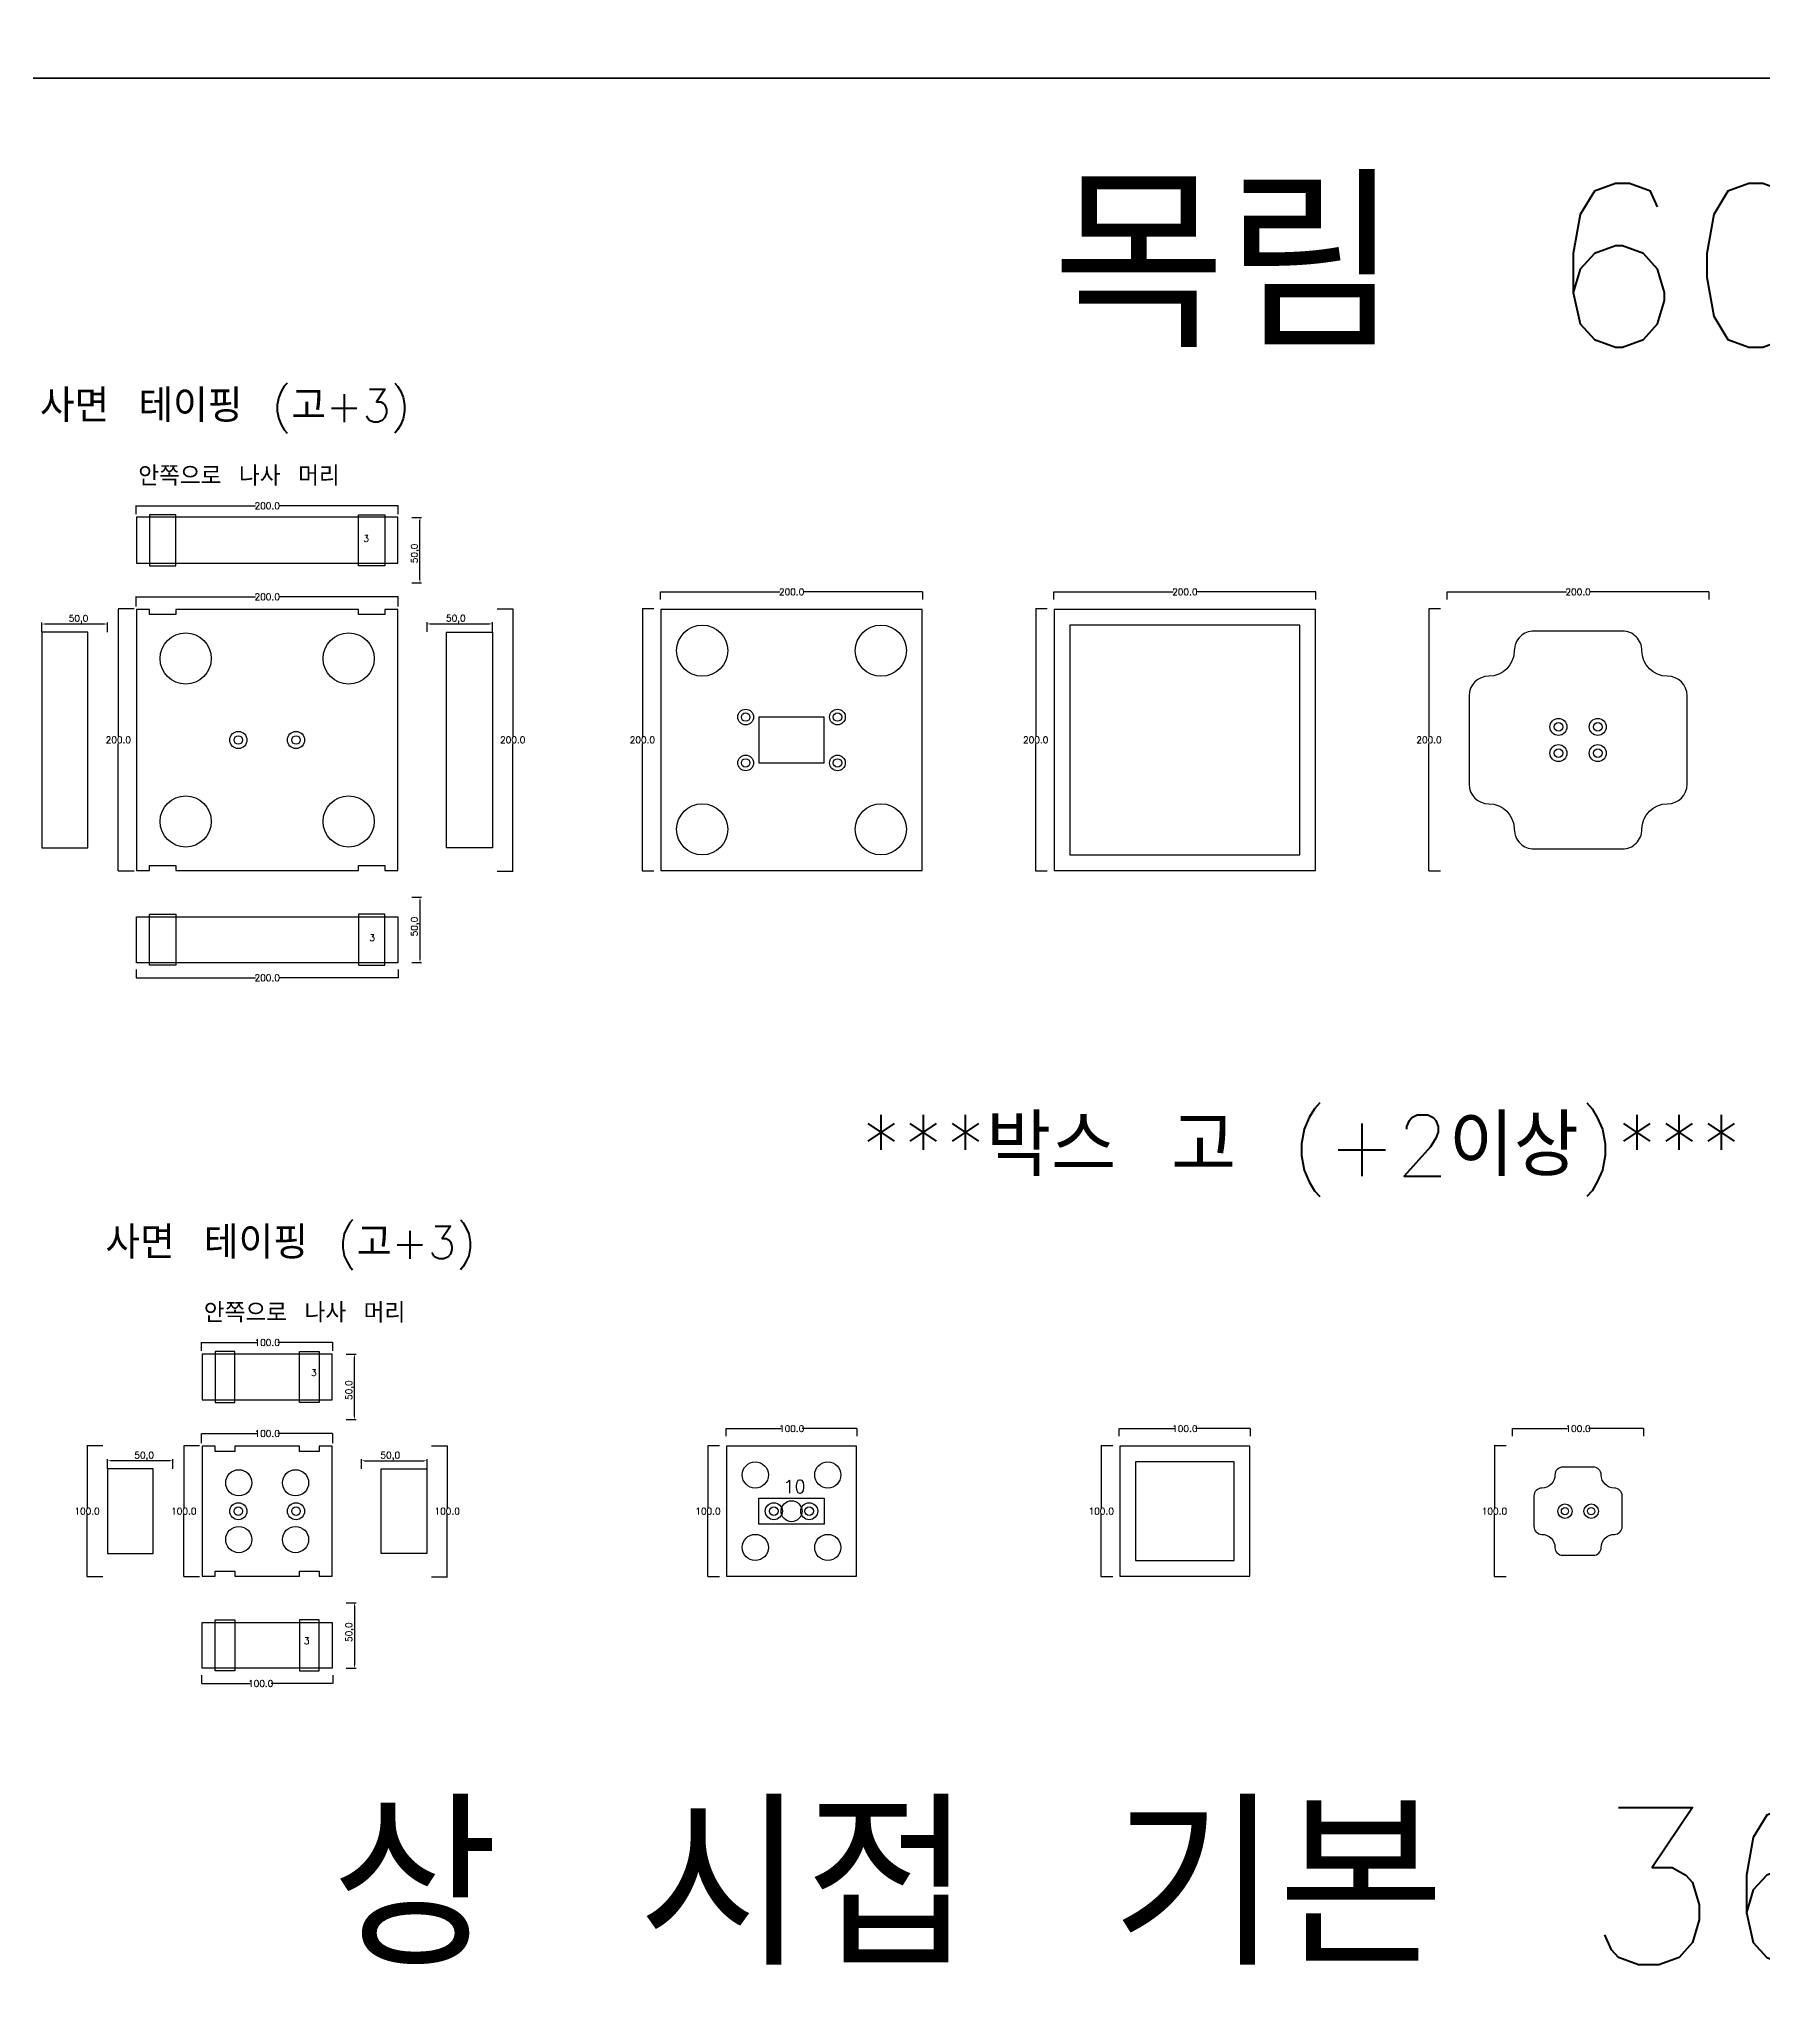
# Model space of a CAD drawing. Header units: millimetres. Extents: x 13291 to 28291, y 200 to 6643.
# Drawn here: x 16435 to 17750, y 3230 to 4729 of the extents above; entities that cross this region are included whole.
import ezdxf

# ---------------------------------------------------------------- set-up
doc = ezdxf.new("R2010")
doc.units = ezdxf.units.MM
for name, color, linetype in [('TEXT', 3, 'Continuous'), ('볼트 구멍', 7, 'Continuous'), ('치구', 7, 'Continuous'), ('치수', 7, 'Continuous')]:
    doc.layers.add(name, color=color, linetype=linetype)
doc.styles.get("Standard").update_dxf_attribs({"font": 'txt.shx', "bigfont": 'whgtxt.shx'})
doc.dimstyles.new('ISO-25', dxfattribs={"dimtxt": 2.5, "dimasz": 2.5, "dimexe": 1.25, "dimexo": 0.625, "dimtad": 1, "dimtxsty": 'Standard', "dimcen": 2.5, "dimadec": 0, "dimazin": 0, "dimtfac": 1, "dimtmove": 0, "dimatfit": 3, "dimfxl": 0, "dimarcsym": 0})
doc.dimstyles.get("Standard").update_dxf_attribs({"dimtxt": 7, "dimasz": 0.18, "dimexe": 0.18, "dimexo": 0.0625, "dimgap": 0.09, "dimtad": 0, "dimtih": 1, "dimtoh": 1, "dimdec": 1, "dimzin": 0, "dimdsep": 46, "dimtxsty": 'Standard', "dimcen": 0.09, "dimadec": 0, "dimazin": 0, "dimtfac": 1, "dimtdec": 1, "dimtofl": 0, "dimtmove": 0, "dimatfit": 3, "dimfxl": 0, "dimtolj": 1, "dimtzin": 0, "dimarcsym": 0})

# ---------------------------------------------------------------- blocks, each defined once
blk = doc.blocks.new('*D5')
at = {"layer": 'Defpoints', "color": 0, "linetype": 'Continuous'}
for p in [(17108.7, 4307.8), (16908.7, 4302), (17108.7, 4302)]:
    blk.add_point(p, dxfattribs=at)
at = {"layer": '치수', "color": 0, "linetype": 'Continuous', "lineweight": -2}
for p, q in [((16908.7, 4302), (16908.7, 4308)), ((16908.8, 4307.8), (16999.8, 4307.8)), ((17108.5, 4307.8), (17017.5, 4307.8)), ((17108.7, 4302), (17108.7, 4308))]:
    blk.add_line(p, q, dxfattribs=at)
at = {"layer": '치수', "color": 0, "linetype": 'Continuous'}
for points in [[(16908.8, 4307.9), (16908.8, 4307.8), (16908.7, 4307.8)], [(17108.5, 4307.9), (17108.5, 4307.8), (17108.7, 4307.8)]]:
    blk.add_solid(points, dxfattribs=at)
at = {"layer": '치수', "color": 0, "linetype": 'Continuous', "insert": (17008.7, 4307.8), "char_height": 5, "attachment_point": 5}
blk.add_mtext('\\A1;200.0', dxfattribs=at)
blk = doc.blocks.new('*D128')
at = {"layer": 'Defpoints', "color": 0, "linetype": 'Continuous'}
for p in [(16784, 4294.9), (16784, 4094.9), (16796, 4094.9)]:
    blk.add_point(p, dxfattribs=at)
at = {"layer": '치수', "color": 0, "linetype": 'Continuous', "lineweight": -2}
for p, q in [((16784, 4294.9), (16796.2, 4294.9)), ((16796, 4294.7), (16796, 4197.4)), ((16796, 4095), (16796, 4192.3)), ((16784, 4094.9), (16796.2, 4094.9))]:
    blk.add_line(p, q, dxfattribs=at)
at = {"layer": '치수', "color": 0, "linetype": 'Continuous'}
for points in [[(16796, 4294.7), (16796.1, 4294.7), (16796, 4294.9)], [(16796, 4095), (16796.1, 4095), (16796, 4094.9)]]:
    blk.add_solid(points, dxfattribs=at)
at = {"layer": '치수', "color": 0, "linetype": 'Continuous', "insert": (16796, 4194.9), "char_height": 5, "attachment_point": 5}
blk.add_mtext('\\A1;200.0', dxfattribs=at)
blk = doc.blocks.new('*D129')
at = {"layer": 'Defpoints', "color": 0, "linetype": 'Continuous'}
for p in [(16903.8, 4294.9), (16894.9, 4094.9), (16903.8, 4094.9)]:
    blk.add_point(p, dxfattribs=at)
at = {"layer": '치수', "color": 0, "linetype": 'Continuous', "lineweight": -2}
for p, q in [((16903.7, 4294.9), (16894.7, 4294.9)), ((16894.9, 4294.7), (16894.9, 4197.4)), ((16894.9, 4095), (16894.9, 4192.3)), ((16903.7, 4094.9), (16894.7, 4094.9))]:
    blk.add_line(p, q, dxfattribs=at)
at = {"layer": '치수', "color": 0, "linetype": 'Continuous'}
for points in [[(16894.8, 4294.7), (16894.9, 4294.7), (16894.9, 4294.9)], [(16894.8, 4095), (16894.9, 4095), (16894.9, 4094.9)]]:
    blk.add_solid(points, dxfattribs=at)
at = {"layer": '치수', "color": 0, "linetype": 'Continuous', "insert": (16894.9, 4194.9), "char_height": 5, "attachment_point": 5}
blk.add_mtext('\\A1;200.0', dxfattribs=at)
blk = doc.blocks.new('*D130')
at = {"layer": 'Defpoints', "color": 0}
for p in [(16718.3, 4075), (16718.3, 4025), (16725.2, 4025)]:
    blk.add_point(p, dxfattribs=at)
at = {"layer": '치수', "color": 0, "lineweight": -2}
for p, q in [((16719, 4075), (16726.5, 4075)), ((16725.2, 4072.5), (16725.2, 4027.5)), ((16719, 4025), (16726.5, 4025))]:
    blk.add_line(p, q, dxfattribs=at)
at = {"layer": '치수', "color": 0}
for points in [[(16724.8, 4072.5), (16725.7, 4072.5), (16725.2, 4075)], [(16724.8, 4027.5), (16725.7, 4027.5), (16725.2, 4025)]]:
    blk.add_solid(points, dxfattribs=at)
at = {"layer": '치수', "color": 0, "insert": (16721.7, 4052.5), "char_height": 5, "attachment_point": 5, "rotation": 90}
blk.add_mtext('50,0', dxfattribs=at)
blk = doc.blocks.new('*D131')
at = {"layer": 'Defpoints', "color": 0}
for p in [(16718.3, 4364.7), (16725.2, 4364.7), (16718.3, 4314.7)]:
    blk.add_point(p, dxfattribs=at)
at = {"layer": '치수', "color": 0, "lineweight": -2}
for p, q in [((16719, 4364.7), (16726.5, 4364.7)), ((16725.2, 4317.2), (16725.2, 4362.2)), ((16719, 4314.7), (16726.5, 4314.7))]:
    blk.add_line(p, q, dxfattribs=at)
at = {"layer": '치수', "color": 0}
for points in [[(16724.8, 4362.2), (16725.7, 4362.2), (16725.2, 4364.7)], [(16724.8, 4317.2), (16725.7, 4317.2), (16725.2, 4314.7)]]:
    blk.add_solid(points, dxfattribs=at)
at = {"layer": '치수', "color": 0, "insert": (16721.7, 4337.2), "char_height": 5, "attachment_point": 5, "rotation": 90}
blk.add_mtext('50,0', dxfattribs=at)
blk = doc.blocks.new('*D132')
at = {"layer": 'Defpoints', "color": 0}
for p in [(16730.6, 4276.7), (16780.6, 4283.4), (16780.6, 4276.7)]:
    blk.add_point(p, dxfattribs=at)
at = {"layer": '치수', "color": 0, "lineweight": -2}
for p, q in [((16730.6, 4277.3), (16730.6, 4284.7)), ((16733.1, 4283.4), (16778.1, 4283.4)), ((16780.6, 4277.3), (16780.6, 4284.7))]:
    blk.add_line(p, q, dxfattribs=at)
at = {"layer": '치수', "color": 0}
for points in [[(16733.1, 4283.9), (16733.1, 4283), (16730.6, 4283.4)], [(16778.1, 4283.9), (16778.1, 4283), (16780.6, 4283.4)]]:
    blk.add_solid(points, dxfattribs=at)
at = {"layer": '치수', "color": 0, "insert": (16752.6, 4287), "char_height": 5, "attachment_point": 5}
blk.add_mtext('50,0', dxfattribs=at)
blk = doc.blocks.new('*D133')
at = {"layer": 'Defpoints', "color": 0, "linetype": 'Continuous'}
for p in [(16507.2, 4294.9), (16495.1, 4094.9), (16507.2, 4094.9)]:
    blk.add_point(p, dxfattribs=at)
at = {"layer": '치수', "color": 0, "linetype": 'Continuous', "lineweight": -2}
for p, q in [((16507.1, 4294.9), (16495, 4294.9)), ((16495.1, 4294.7), (16495.1, 4197.4)), ((16495.1, 4095), (16495.1, 4192.3)), ((16507.1, 4094.9), (16495, 4094.9))]:
    blk.add_line(p, q, dxfattribs=at)
at = {"layer": '치수', "color": 0, "linetype": 'Continuous'}
for points in [[(16495.1, 4294.7), (16495.2, 4294.7), (16495.1, 4294.9)], [(16495.1, 4095), (16495.2, 4095), (16495.1, 4094.9)]]:
    blk.add_solid(points, dxfattribs=at)
at = {"layer": '치수', "color": 0, "linetype": 'Continuous', "insert": (16495.1, 4194.9), "char_height": 5, "attachment_point": 5}
blk.add_mtext('\\A1;200.0', dxfattribs=at)
blk = doc.blocks.new('*D135')
at = {"layer": 'Defpoints', "color": 0}
for p in [(16436.8, 4283.3), (16436.8, 4276.7), (16486.8, 4276.6)]:
    blk.add_point(p, dxfattribs=at)
at = {"layer": '치수', "color": 0, "lineweight": -2}
for p, q in [((16436.8, 4277.3), (16436.8, 4284.6)), ((16484.3, 4283.3), (16439.3, 4283.3)), ((16486.8, 4277.2), (16486.8, 4284.6))]:
    blk.add_line(p, q, dxfattribs=at)
at = {"layer": '치수', "color": 0}
for points in [[(16439.3, 4283.8), (16439.3, 4282.9), (16436.8, 4283.3)], [(16484.3, 4283.8), (16484.3, 4282.9), (16486.8, 4283.3)]]:
    blk.add_solid(points, dxfattribs=at)
at = {"layer": '치수', "color": 0, "insert": (16464.8, 4286.9), "char_height": 5, "attachment_point": 5}
blk.add_mtext('50,0', dxfattribs=at)
blk = doc.blocks.new('*D136')
at = {"layer": 'Defpoints', "color": 0, "linetype": 'Continuous'}
for p in [(16508.7, 4019.9), (16708.7, 4019.9), (16708.7, 4013.5)]:
    blk.add_point(p, dxfattribs=at)
at = {"layer": '치수', "color": 0, "linetype": 'Continuous', "lineweight": -2}
for p, q in [((16508.7, 4019.8), (16508.7, 4013.3)), ((16708.7, 4019.8), (16708.7, 4013.3)), ((16508.8, 4013.5), (16599.8, 4013.5)), ((16708.5, 4013.5), (16617.5, 4013.5))]:
    blk.add_line(p, q, dxfattribs=at)
at = {"layer": '치수', "color": 0, "linetype": 'Continuous'}
for points in [[(16508.8, 4013.5), (16508.8, 4013.4), (16508.7, 4013.5)], [(16708.5, 4013.5), (16708.5, 4013.4), (16708.7, 4013.5)]]:
    blk.add_solid(points, dxfattribs=at)
at = {"layer": '치수', "color": 0, "linetype": 'Continuous', "insert": (16608.7, 4013.5), "char_height": 5, "attachment_point": 5}
blk.add_mtext('\\A1;200.0', dxfattribs=at)
blk = doc.blocks.new('*D137')
at = {"layer": 'Defpoints', "color": 0, "linetype": 'Continuous'}
for p in [(16708.7, 4304.1), (16508.7, 4296.7), (16708.7, 4296.7)]:
    blk.add_point(p, dxfattribs=at)
at = {"layer": '치수', "color": 0, "linetype": 'Continuous', "lineweight": -2}
for p, q in [((16508.7, 4296.7), (16508.7, 4304.3)), ((16508.8, 4304.1), (16599.8, 4304.1)), ((16708.5, 4304.1), (16617.5, 4304.1)), ((16708.7, 4296.7), (16708.7, 4304.3))]:
    blk.add_line(p, q, dxfattribs=at)
at = {"layer": '치수', "color": 0, "linetype": 'Continuous'}
for points in [[(16508.8, 4304.1), (16508.8, 4304), (16508.7, 4304.1)], [(16708.5, 4304.1), (16708.5, 4304), (16708.7, 4304.1)]]:
    blk.add_solid(points, dxfattribs=at)
at = {"layer": '치수', "color": 0, "linetype": 'Continuous', "insert": (16608.7, 4304.1), "char_height": 5, "attachment_point": 5}
blk.add_mtext('\\A1;200.0', dxfattribs=at)
blk = doc.blocks.new('*D138')
at = {"layer": 'Defpoints', "color": 0, "linetype": 'Continuous'}
for p in [(16508.7, 4367.2), (16708.7, 4373.5), (16708.7, 4367.2)]:
    blk.add_point(p, dxfattribs=at)
at = {"layer": '치수', "color": 0, "linetype": 'Continuous', "lineweight": -2}
for p, q in [((16508.7, 4367.2), (16508.7, 4373.7)), ((16508.8, 4373.5), (16599.8, 4373.5)), ((16708.5, 4373.5), (16617.5, 4373.5)), ((16708.7, 4367.2), (16708.7, 4373.7))]:
    blk.add_line(p, q, dxfattribs=at)
at = {"layer": '치수', "color": 0, "linetype": 'Continuous'}
for points in [[(16508.8, 4373.6), (16508.8, 4373.5), (16508.7, 4373.5)], [(16708.5, 4373.6), (16708.5, 4373.5), (16708.7, 4373.5)]]:
    blk.add_solid(points, dxfattribs=at)
at = {"layer": '치수', "color": 0, "linetype": 'Continuous', "insert": (16608.7, 4373.5), "char_height": 5, "attachment_point": 5}
blk.add_mtext('\\A1;200.0', dxfattribs=at)
blk = doc.blocks.new('*D139')
at = {"layer": 'Defpoints', "color": 0, "linetype": 'Continuous'}
for p in [(16953.8, 3656.5), (16944.9, 3556.5), (16953.8, 3556.5)]:
    blk.add_point(p, dxfattribs=at)
at = {"layer": '치수', "color": 0, "linetype": 'Continuous', "lineweight": -2}
for p, q in [((16953.7, 3656.5), (16944.7, 3656.5)), ((16944.9, 3656.3), (16944.9, 3609.1)), ((16944.9, 3556.7), (16944.9, 3603.9)), ((16953.7, 3556.5), (16944.7, 3556.5))]:
    blk.add_line(p, q, dxfattribs=at)
at = {"layer": '치수', "color": 0, "linetype": 'Continuous'}
for points in [[(16944.8, 3656.3), (16944.9, 3656.3), (16944.9, 3656.5)], [(16944.8, 3556.7), (16944.9, 3556.7), (16944.9, 3556.5)]]:
    blk.add_solid(points, dxfattribs=at)
at = {"layer": '치수', "color": 0, "linetype": 'Continuous', "insert": (16944.9, 3606.5), "char_height": 5, "attachment_point": 5}
blk.add_mtext('\\A1;100.0', dxfattribs=at)
blk = doc.blocks.new('*D140')
at = {"layer": 'Defpoints', "color": 0, "linetype": 'Continuous'}
for p in [(16734, 3656.5), (16734, 3556.5), (16746, 3556.5)]:
    blk.add_point(p, dxfattribs=at)
at = {"layer": '치수', "color": 0, "linetype": 'Continuous', "lineweight": -2}
for p, q in [((16734, 3656.5), (16746.2, 3656.5)), ((16746, 3656.3), (16746, 3609.1)), ((16746, 3556.7), (16746, 3603.9)), ((16734, 3556.5), (16746.2, 3556.5))]:
    blk.add_line(p, q, dxfattribs=at)
at = {"layer": '치수', "color": 0, "linetype": 'Continuous'}
for points in [[(16746, 3656.3), (16746.1, 3656.3), (16746, 3656.5)], [(16746, 3556.7), (16746.1, 3556.7), (16746, 3556.5)]]:
    blk.add_solid(points, dxfattribs=at)
at = {"layer": '치수', "color": 0, "linetype": 'Continuous', "insert": (16746, 3606.5), "char_height": 5, "attachment_point": 5}
blk.add_mtext('\\A1;100.0', dxfattribs=at)
blk = doc.blocks.new('*D141')
at = {"layer": 'Defpoints', "color": 0}
for p in [(16668.3, 3536.7), (16668.3, 3486.7), (16675.2, 3486.7)]:
    blk.add_point(p, dxfattribs=at)
at = {"layer": '치수', "color": 0, "lineweight": -2}
for p, q in [((16669, 3536.7), (16676.5, 3536.7)), ((16675.2, 3534.2), (16675.2, 3489.2)), ((16669, 3486.7), (16676.5, 3486.7))]:
    blk.add_line(p, q, dxfattribs=at)
at = {"layer": '치수', "color": 0}
for points in [[(16674.8, 3534.2), (16675.7, 3534.2), (16675.2, 3536.7)], [(16674.8, 3489.2), (16675.7, 3489.2), (16675.2, 3486.7)]]:
    blk.add_solid(points, dxfattribs=at)
at = {"layer": '치수', "color": 0, "insert": (16671.7, 3514.2), "char_height": 5, "attachment_point": 5, "rotation": 90}
blk.add_mtext('50,0', dxfattribs=at)
blk = doc.blocks.new('*D142')
at = {"layer": 'Defpoints', "color": 0}
for p in [(16668.3, 3726.4), (16675.2, 3726.4), (16668.3, 3676.4)]:
    blk.add_point(p, dxfattribs=at)
at = {"layer": '치수', "color": 0, "lineweight": -2}
for p, q in [((16669, 3726.4), (16676.5, 3726.4)), ((16675.2, 3678.9), (16675.2, 3723.9)), ((16669, 3676.4), (16676.5, 3676.4))]:
    blk.add_line(p, q, dxfattribs=at)
at = {"layer": '치수', "color": 0}
for points in [[(16674.8, 3723.9), (16675.7, 3723.9), (16675.2, 3726.4)], [(16674.8, 3678.9), (16675.7, 3678.9), (16675.2, 3676.4)]]:
    blk.add_solid(points, dxfattribs=at)
at = {"layer": '치수', "color": 0, "insert": (16671.7, 3698.9), "char_height": 5, "attachment_point": 5, "rotation": 90}
blk.add_mtext('50,0', dxfattribs=at)
blk = doc.blocks.new('*D143')
at = {"layer": 'Defpoints', "color": 0}
for p in [(16730.6, 3645), (16680.6, 3638.2), (16730.6, 3638.2)]:
    blk.add_point(p, dxfattribs=at)
at = {"layer": '치수', "color": 0, "lineweight": -2}
for p, q in [((16680.6, 3638.9), (16680.6, 3646.3)), ((16683.1, 3645), (16728.1, 3645)), ((16730.6, 3638.9), (16730.6, 3646.3))]:
    blk.add_line(p, q, dxfattribs=at)
at = {"layer": '치수', "color": 0}
for points in [[(16683.1, 3645.4), (16683.1, 3644.6), (16680.6, 3645)], [(16728.1, 3645.4), (16728.1, 3644.6), (16730.6, 3645)]]:
    blk.add_solid(points, dxfattribs=at)
at = {"layer": '치수', "color": 0, "insert": (16702.6, 3648.5), "char_height": 5, "attachment_point": 5}
blk.add_mtext('50,0', dxfattribs=at)
blk = doc.blocks.new('*D144')
at = {"layer": 'Defpoints', "color": 0, "linetype": 'Continuous'}
for p in [(16958.7, 3663.6), (17058.7, 3669.5), (17058.7, 3663.6)]:
    blk.add_point(p, dxfattribs=at)
at = {"layer": '치수', "color": 0, "linetype": 'Continuous', "lineweight": -2}
for p, q in [((16958.7, 3663.7), (16958.7, 3669.7)), ((16958.8, 3669.5), (17000.7, 3669.5)), ((17058.5, 3669.5), (17016.7, 3669.5)), ((17058.7, 3663.7), (17058.7, 3669.7))]:
    blk.add_line(p, q, dxfattribs=at)
at = {"layer": '치수', "color": 0, "linetype": 'Continuous'}
for points in [[(16958.8, 3669.5), (16958.8, 3669.5), (16958.7, 3669.5)], [(17058.5, 3669.5), (17058.5, 3669.5), (17058.7, 3669.5)]]:
    blk.add_solid(points, dxfattribs=at)
at = {"layer": '치수', "color": 0, "linetype": 'Continuous', "insert": (17008.7, 3669.5), "char_height": 5, "attachment_point": 5}
blk.add_mtext('\\A1;100.0', dxfattribs=at)
blk = doc.blocks.new('*D145')
at = {"layer": 'Defpoints', "color": 0, "linetype": 'Continuous'}
for p in [(16483.4, 3656.5), (16471.3, 3556.5), (16483.4, 3556.5)]:
    blk.add_point(p, dxfattribs=at)
at = {"layer": '치수', "color": 0, "linetype": 'Continuous', "lineweight": -2}
for p, q in [((16483.3, 3656.5), (16471.1, 3656.5)), ((16471.3, 3656.3), (16471.3, 3609.1)), ((16471.3, 3556.7), (16471.3, 3603.9)), ((16483.3, 3556.5), (16471.1, 3556.5))]:
    blk.add_line(p, q, dxfattribs=at)
at = {"layer": '치수', "color": 0, "linetype": 'Continuous'}
for points in [[(16471.3, 3656.3), (16471.3, 3656.3), (16471.3, 3656.5)], [(16471.3, 3556.7), (16471.3, 3556.7), (16471.3, 3556.5)]]:
    blk.add_solid(points, dxfattribs=at)
at = {"layer": '치수', "color": 0, "linetype": 'Continuous', "insert": (16471.3, 3606.5), "char_height": 5, "attachment_point": 5}
blk.add_mtext('\\A1;100.0', dxfattribs=at)
blk = doc.blocks.new('*D146')
at = {"layer": 'Defpoints', "color": 0, "linetype": 'Continuous'}
for p in [(16557.2, 3656.5), (16545.1, 3556.5), (16557.2, 3556.5)]:
    blk.add_point(p, dxfattribs=at)
at = {"layer": '치수', "color": 0, "linetype": 'Continuous', "lineweight": -2}
for p, q in [((16557.1, 3656.5), (16545, 3656.5)), ((16545.1, 3656.3), (16545.1, 3609.1)), ((16545.1, 3556.7), (16545.1, 3603.9)), ((16557.1, 3556.5), (16545, 3556.5))]:
    blk.add_line(p, q, dxfattribs=at)
at = {"layer": '치수', "color": 0, "linetype": 'Continuous'}
for points in [[(16545.1, 3656.3), (16545.2, 3656.3), (16545.1, 3656.5)], [(16545.1, 3556.7), (16545.2, 3556.7), (16545.1, 3556.5)]]:
    blk.add_solid(points, dxfattribs=at)
at = {"layer": '치수', "color": 0, "linetype": 'Continuous', "insert": (16545.1, 3606.5), "char_height": 5, "attachment_point": 5}
blk.add_mtext('\\A1;100.0', dxfattribs=at)
blk = doc.blocks.new('*D147')
at = {"layer": 'Defpoints', "color": 0}
for p in [(16486.8, 3645), (16486.8, 3638.2), (16536.8, 3638.2)]:
    blk.add_point(p, dxfattribs=at)
at = {"layer": '치수', "color": 0, "lineweight": -2}
for p, q in [((16486.8, 3638.9), (16486.8, 3646.3)), ((16534.3, 3645), (16489.3, 3645)), ((16536.8, 3638.9), (16536.8, 3646.3))]:
    blk.add_line(p, q, dxfattribs=at)
at = {"layer": '치수', "color": 0}
for points in [[(16489.3, 3645.4), (16489.3, 3644.6), (16486.8, 3645)], [(16534.3, 3645.4), (16534.3, 3644.6), (16536.8, 3645)]]:
    blk.add_solid(points, dxfattribs=at)
at = {"layer": '치수', "color": 0, "insert": (16514.8, 3648.5), "char_height": 5, "attachment_point": 5}
blk.add_mtext('50,0', dxfattribs=at)
blk = doc.blocks.new('*D148')
at = {"layer": 'Defpoints', "color": 0, "linetype": 'Continuous'}
for p in [(16558.7, 3481.5), (16658.7, 3481.5), (16658.7, 3475.1)]:
    blk.add_point(p, dxfattribs=at)
at = {"layer": '치수', "color": 0, "linetype": 'Continuous', "lineweight": -2}
for p, q in [((16558.7, 3481.5), (16558.7, 3475)), ((16658.7, 3481.5), (16658.7, 3475)), ((16558.8, 3475.1), (16595.7, 3475.1)), ((16658.5, 3475.1), (16611.7, 3475.1))]:
    blk.add_line(p, q, dxfattribs=at)
at = {"layer": '치수', "color": 0, "linetype": 'Continuous'}
for points in [[(16558.8, 3475.2), (16558.8, 3475.1), (16558.7, 3475.1)], [(16658.5, 3475.2), (16658.5, 3475.1), (16658.7, 3475.1)]]:
    blk.add_solid(points, dxfattribs=at)
at = {"layer": '치수', "color": 0, "linetype": 'Continuous', "insert": (16603.7, 3475.1), "char_height": 5, "attachment_point": 5}
blk.add_mtext('\\A1;100.0', dxfattribs=at)
blk = doc.blocks.new('*D149')
at = {"layer": 'Defpoints', "color": 0, "linetype": 'Continuous'}
for p in [(16658.7, 3665.8), (16558.7, 3658.4), (16658.7, 3658.4)]:
    blk.add_point(p, dxfattribs=at)
at = {"layer": '치수', "color": 0, "linetype": 'Continuous', "lineweight": -2}
for p, q in [((16558.7, 3658.4), (16558.7, 3665.9)), ((16558.8, 3665.8), (16600.7, 3665.8)), ((16658.5, 3665.8), (16616.7, 3665.8)), ((16658.7, 3658.4), (16658.7, 3665.9))]:
    blk.add_line(p, q, dxfattribs=at)
at = {"layer": '치수', "color": 0, "linetype": 'Continuous'}
for points in [[(16558.8, 3665.8), (16558.8, 3665.7), (16558.7, 3665.8)], [(16658.5, 3665.8), (16658.5, 3665.7), (16658.7, 3665.8)]]:
    blk.add_solid(points, dxfattribs=at)
at = {"layer": '치수', "color": 0, "linetype": 'Continuous', "insert": (16608.7, 3665.8), "char_height": 5, "attachment_point": 5}
blk.add_mtext('\\A1;100.0', dxfattribs=at)
blk = doc.blocks.new('*D150')
at = {"layer": 'Defpoints', "color": 0, "linetype": 'Continuous'}
for p in [(16658.7, 3735.2), (16558.7, 3728.8), (16658.7, 3728.8)]:
    blk.add_point(p, dxfattribs=at)
at = {"layer": '치수', "color": 0, "linetype": 'Continuous', "lineweight": -2}
for p, q in [((16558.7, 3728.9), (16558.7, 3735.4)), ((16558.8, 3735.2), (16600.7, 3735.2)), ((16658.5, 3735.2), (16616.7, 3735.2)), ((16658.7, 3728.9), (16658.7, 3735.4))]:
    blk.add_line(p, q, dxfattribs=at)
at = {"layer": '치수', "color": 0, "linetype": 'Continuous'}
for points in [[(16558.8, 3735.3), (16558.8, 3735.2), (16558.7, 3735.2)], [(16658.5, 3735.3), (16658.5, 3735.2), (16658.7, 3735.2)]]:
    blk.add_solid(points, dxfattribs=at)
at = {"layer": '치수', "color": 0, "linetype": 'Continuous', "insert": (16608.7, 3735.2), "char_height": 5, "attachment_point": 5}
blk.add_mtext('\\A1;100.0', dxfattribs=at)
blk = doc.blocks.new('*D209')
at = {"layer": 'Defpoints', "color": 0, "linetype": 'Continuous'}
for p in [(17503.8, 4294.9), (17494.9, 4094.9), (17503.8, 4094.9)]:
    blk.add_point(p, dxfattribs=at)
at = {"layer": '치수', "color": 0, "linetype": 'Continuous', "lineweight": -2}
for p, q in [((17503.7, 4294.9), (17494.7, 4294.9)), ((17494.9, 4294.7), (17494.9, 4197.4)), ((17494.9, 4095), (17494.9, 4192.3)), ((17503.7, 4094.9), (17494.7, 4094.9))]:
    blk.add_line(p, q, dxfattribs=at)
at = {"layer": '치수', "color": 0, "linetype": 'Continuous'}
for points in [[(17494.8, 4294.7), (17494.9, 4294.7), (17494.9, 4294.9)], [(17494.8, 4095), (17494.9, 4095), (17494.9, 4094.9)]]:
    blk.add_solid(points, dxfattribs=at)
at = {"layer": '치수', "color": 0, "linetype": 'Continuous', "insert": (17494.9, 4194.9), "char_height": 5, "attachment_point": 5}
blk.add_mtext('\\A1;200.0', dxfattribs=at)
blk = doc.blocks.new('*D210')
at = {"layer": 'Defpoints', "color": 0, "linetype": 'Continuous'}
for p in [(17708.7, 4307.8), (17508.7, 4302), (17708.7, 4302)]:
    blk.add_point(p, dxfattribs=at)
at = {"layer": '치수', "color": 0, "linetype": 'Continuous', "lineweight": -2}
for p, q in [((17508.7, 4302), (17508.7, 4308)), ((17508.8, 4307.8), (17599.8, 4307.8)), ((17708.5, 4307.8), (17617.5, 4307.8)), ((17708.7, 4302), (17708.7, 4308))]:
    blk.add_line(p, q, dxfattribs=at)
at = {"layer": '치수', "color": 0, "linetype": 'Continuous'}
for points in [[(17508.8, 4307.9), (17508.8, 4307.8), (17508.7, 4307.8)], [(17708.5, 4307.9), (17708.5, 4307.8), (17708.7, 4307.8)]]:
    blk.add_solid(points, dxfattribs=at)
at = {"layer": '치수', "color": 0, "linetype": 'Continuous', "insert": (17608.7, 4307.8), "char_height": 5, "attachment_point": 5}
blk.add_mtext('\\A1;200.0', dxfattribs=at)
blk = doc.blocks.new('*D211')
at = {"layer": 'Defpoints', "color": 0, "linetype": 'Continuous'}
for p in [(17553.8, 3656.5), (17544.9, 3556.5), (17553.8, 3556.5)]:
    blk.add_point(p, dxfattribs=at)
at = {"layer": '치수', "color": 0, "linetype": 'Continuous', "lineweight": -2}
for p, q in [((17553.7, 3656.5), (17544.7, 3656.5)), ((17544.9, 3656.3), (17544.9, 3609.1)), ((17544.9, 3556.7), (17544.9, 3603.9)), ((17553.7, 3556.5), (17544.7, 3556.5))]:
    blk.add_line(p, q, dxfattribs=at)
at = {"layer": '치수', "color": 0, "linetype": 'Continuous'}
for points in [[(17544.8, 3656.3), (17544.9, 3656.3), (17544.9, 3656.5)], [(17544.8, 3556.7), (17544.9, 3556.7), (17544.9, 3556.5)]]:
    blk.add_solid(points, dxfattribs=at)
at = {"layer": '치수', "color": 0, "linetype": 'Continuous', "insert": (17544.9, 3606.5), "char_height": 5, "attachment_point": 5}
blk.add_mtext('\\A1;100.0', dxfattribs=at)
blk = doc.blocks.new('*D212')
at = {"layer": 'Defpoints', "color": 0, "linetype": 'Continuous'}
for p in [(17558.7, 3663.6), (17658.7, 3669.5), (17658.7, 3663.6)]:
    blk.add_point(p, dxfattribs=at)
at = {"layer": '치수', "color": 0, "linetype": 'Continuous', "lineweight": -2}
for p, q in [((17558.7, 3663.7), (17558.7, 3669.7)), ((17558.8, 3669.5), (17600.7, 3669.5)), ((17658.5, 3669.5), (17616.7, 3669.5)), ((17658.7, 3663.7), (17658.7, 3669.7))]:
    blk.add_line(p, q, dxfattribs=at)
at = {"layer": '치수', "color": 0, "linetype": 'Continuous'}
for points in [[(17558.8, 3669.5), (17558.8, 3669.5), (17558.7, 3669.5)], [(17658.5, 3669.5), (17658.5, 3669.5), (17658.7, 3669.5)]]:
    blk.add_solid(points, dxfattribs=at)
at = {"layer": '치수', "color": 0, "linetype": 'Continuous', "insert": (17608.7, 3669.5), "char_height": 5, "attachment_point": 5}
blk.add_mtext('\\A1;100.0', dxfattribs=at)
blk = doc.blocks.new('*D213')
at = {"layer": 'Defpoints', "color": 0, "linetype": 'Continuous'}
for p in [(17203.8, 4294.9), (17194.9, 4094.9), (17203.8, 4094.9)]:
    blk.add_point(p, dxfattribs=at)
at = {"layer": '치수', "color": 0, "linetype": 'Continuous', "lineweight": -2}
for p, q in [((17203.7, 4294.9), (17194.7, 4294.9)), ((17194.9, 4294.7), (17194.9, 4197.4)), ((17194.9, 4095), (17194.9, 4192.3)), ((17203.7, 4094.9), (17194.7, 4094.9))]:
    blk.add_line(p, q, dxfattribs=at)
at = {"layer": '치수', "color": 0, "linetype": 'Continuous'}
for points in [[(17194.8, 4294.7), (17194.9, 4294.7), (17194.9, 4294.9)], [(17194.8, 4095), (17194.9, 4095), (17194.9, 4094.9)]]:
    blk.add_solid(points, dxfattribs=at)
at = {"layer": '치수', "color": 0, "linetype": 'Continuous', "insert": (17194.9, 4194.9), "char_height": 5, "attachment_point": 5}
blk.add_mtext('\\A1;200.0', dxfattribs=at)
blk = doc.blocks.new('*D214')
at = {"layer": 'Defpoints', "color": 0, "linetype": 'Continuous'}
for p in [(17253.8, 3656.5), (17244.9, 3556.5), (17253.8, 3556.5)]:
    blk.add_point(p, dxfattribs=at)
at = {"layer": '치수', "color": 0, "linetype": 'Continuous', "lineweight": -2}
for p, q in [((17253.7, 3656.5), (17244.7, 3656.5)), ((17244.9, 3656.3), (17244.9, 3609.1)), ((17244.9, 3556.7), (17244.9, 3603.9)), ((17253.7, 3556.5), (17244.7, 3556.5))]:
    blk.add_line(p, q, dxfattribs=at)
at = {"layer": '치수', "color": 0, "linetype": 'Continuous'}
for points in [[(17244.8, 3656.3), (17244.9, 3656.3), (17244.9, 3656.5)], [(17244.8, 3556.7), (17244.9, 3556.7), (17244.9, 3556.5)]]:
    blk.add_solid(points, dxfattribs=at)
at = {"layer": '치수', "color": 0, "linetype": 'Continuous', "insert": (17244.9, 3606.5), "char_height": 5, "attachment_point": 5}
blk.add_mtext('\\A1;100.0', dxfattribs=at)
blk = doc.blocks.new('*D215')
at = {"layer": 'Defpoints', "color": 0, "linetype": 'Continuous'}
for p in [(17408.7, 4307.8), (17208.7, 4302), (17408.7, 4302)]:
    blk.add_point(p, dxfattribs=at)
at = {"layer": '치수', "color": 0, "linetype": 'Continuous', "lineweight": -2}
for p, q in [((17208.7, 4302), (17208.7, 4308)), ((17208.8, 4307.8), (17299.8, 4307.8)), ((17408.5, 4307.8), (17317.5, 4307.8)), ((17408.7, 4302), (17408.7, 4308))]:
    blk.add_line(p, q, dxfattribs=at)
at = {"layer": '치수', "color": 0, "linetype": 'Continuous'}
for points in [[(17208.8, 4307.9), (17208.8, 4307.8), (17208.7, 4307.8)], [(17408.5, 4307.9), (17408.5, 4307.8), (17408.7, 4307.8)]]:
    blk.add_solid(points, dxfattribs=at)
at = {"layer": '치수', "color": 0, "linetype": 'Continuous', "insert": (17308.7, 4307.8), "char_height": 5, "attachment_point": 5}
blk.add_mtext('\\A1;200.0', dxfattribs=at)
blk = doc.blocks.new('*D216')
at = {"layer": 'Defpoints', "color": 0, "linetype": 'Continuous'}
for p in [(17258.7, 3663.6), (17358.7, 3669.5), (17358.7, 3663.6)]:
    blk.add_point(p, dxfattribs=at)
at = {"layer": '치수', "color": 0, "linetype": 'Continuous', "lineweight": -2}
for p, q in [((17258.7, 3663.7), (17258.7, 3669.7)), ((17258.8, 3669.5), (17300.7, 3669.5)), ((17358.5, 3669.5), (17316.7, 3669.5)), ((17358.7, 3663.7), (17358.7, 3669.7))]:
    blk.add_line(p, q, dxfattribs=at)
at = {"layer": '치수', "color": 0, "linetype": 'Continuous'}
for points in [[(17258.8, 3669.5), (17258.8, 3669.5), (17258.7, 3669.5)], [(17358.5, 3669.5), (17358.5, 3669.5), (17358.7, 3669.5)]]:
    blk.add_solid(points, dxfattribs=at)
at = {"layer": '치수', "color": 0, "linetype": 'Continuous', "insert": (17308.7, 3669.5), "char_height": 5, "attachment_point": 5}
blk.add_mtext('\\A1;100.0', dxfattribs=at)

msp = doc.modelspace()

# ---------------------------------------------------------------- linework, layer by layer
at = {"layer": 'TEXT', "color": 6}
for points in [[(16291.441, 4699.699), (16291.441, 6199.699), (19291.441, 6199.699), (19291.441, 4699.699)], [(16291.441, 3199.699), (16291.441, 4699.699), (19291.441, 4699.699), (19291.441, 3199.699)]]:
    msp.add_lwpolyline(points, close=True, dxfattribs=at)
at = {"layer": '볼트 구멍', "color": 3}
msp.add_lwpolyline([(17033.668, 4177.358), (17033.668, 4212.358), (16983.668, 4212.358), (16983.668, 4177.358)], close=True, dxfattribs=at)
at = {"layer": '볼트 구멍', "color": 1}
msp.add_lwpolyline([(16983.668, 3616.529), (17033.668, 3616.529), (17033.668, 3596.529), (16983.668, 3596.529)], close=True, dxfattribs=at)
at = {"layer": '볼트 구멍', "color": 6}
for centre, radius in [((16973.668, 4212.358), 6), ((17043.668, 4212.358), 6), ((17593.668, 4204.858), 6.5), ((17623.668, 4204.858), 6.5), ((16973.668, 4177.358), 6), ((17043.668, 4177.358), 6), ((17593.668, 4184.858), 6.5), ((17623.668, 4184.858), 6.5), ((16995.168, 3606.529), 6.5), ((17022.168, 3606.529), 6.5), ((17598.668, 3606.529), 5.5), ((17618.668, 3606.529), 5.5)]:
    msp.add_circle(centre, radius, dxfattribs=at)
at = {"layer": '볼트 구멍', "color": 3}
for centre, radius in [((16973.668, 4212.358), 3.25), ((17043.668, 4212.358), 3.25), ((17593.668, 4204.858), 3.25), ((17623.668, 4204.858), 3.25), ((16586.668, 4194.858), 3.25), ((16630.668, 4194.858), 3.25), ((17593.668, 4184.858), 3.25), ((17623.668, 4184.858), 3.25), ((16973.668, 4177.358), 3.25), ((17043.668, 4177.358), 3.25), ((17008.668, 3606.529), 8), ((16586.668, 3606.529), 3.25), ((16630.668, 3606.529), 3.25), ((16995.168, 3606.529), 3.25), ((17022.168, 3606.529), 3.25), ((17598.668, 3606.529), 2.75), ((17618.668, 3606.529), 2.75)]:
    msp.add_circle(centre, radius, dxfattribs=at)
at = {"layer": '볼트 구멍', "color": 2}
for centre in [(16586.668, 4194.858), (16630.668, 4194.858), (16586.668, 3606.529), (16630.668, 3606.529)]:
    msp.add_circle(centre, 6.5, dxfattribs=at)
at = {"layer": '치구'}
for points in [[(16509.018, 4329.727), (16708.318, 4329.727), (16708.318, 4364.727), (16509.018, 4364.727)], [(16509.018, 4095.208), (16519.018, 4095.208), (16519.018, 4099.208), (16539.018, 4099.208), (16539.018, 4095.208), (16678.318, 4095.208), (16678.318, 4099.208), (16698.318, 4099.208), (16698.318, 4095.208), (16708.318, 4095.208), (16708.318, 4294.508), (16698.318, 4294.508), (16698.318, 4290.508), (16678.318, 4290.508), (16678.318, 4294.508), (16539.018, 4294.508), (16539.018, 4290.508), (16519.018, 4290.508), (16519.018, 4294.508), (16509.018, 4294.508)], [(16909.018, 4294.508), (16909.018, 4095.208), (17108.318, 4095.208), (17108.318, 4294.508)], [(17209.018, 4294.508), (17209.018, 4095.208), (17408.318, 4095.208), (17408.318, 4294.508)], [(16471.768, 4277.108), (16436.768, 4277.108), (16436.768, 4112.608), (16471.768, 4112.608)], [(16745.568, 4277.108), (16780.568, 4277.108), (16780.568, 4112.608), (16745.568, 4112.608)], [(17221.018, 4282.508), (17221.018, 4107.208), (17396.318, 4107.208), (17396.318, 4282.508)], [(16509.018, 4059.989), (16708.318, 4059.989), (16708.318, 4024.989), (16509.018, 4024.989)], [(16559.018, 3691.398), (16658.318, 3691.398), (16658.318, 3726.398), (16559.018, 3726.398)], [(16559.018, 3556.879), (16569.018, 3556.879), (16569.018, 3560.879), (16584.018, 3560.879), (16584.018, 3556.879), (16633.318, 3556.879), (16633.318, 3560.879), (16648.318, 3560.879), (16648.318, 3556.879), (16658.318, 3556.879), (16658.318, 3656.179), (16648.318, 3656.179), (16648.318, 3652.179), (16633.318, 3652.179), (16633.318, 3656.179), (16584.018, 3656.179), (16584.018, 3652.179), (16569.018, 3652.179), (16569.018, 3656.179), (16559.018, 3656.179)], [(16959.018, 3656.179), (16959.018, 3556.879), (17058.318, 3556.879), (17058.318, 3656.179)], [(17259.018, 3656.179), (17259.018, 3556.879), (17358.318, 3556.879), (17358.318, 3656.179)], [(17271.018, 3644.179), (17271.018, 3568.879), (17346.318, 3568.879), (17346.318, 3644.179)], [(16521.768, 3638.779), (16486.768, 3638.779), (16486.768, 3574.279), (16521.768, 3574.279)], [(16695.568, 3638.779), (16730.568, 3638.779), (16730.568, 3574.279), (16695.568, 3574.279)], [(16559.018, 3521.66), (16658.318, 3521.66), (16658.318, 3486.66), (16559.018, 3486.66)]]:
    msp.add_lwpolyline(points, close=True, dxfattribs=at)
at = {"layer": '치구', "color": 1}
for points in [[(16519.018, 4327.727), (16539.018, 4327.727), (16539.018, 4366.724), (16519.018, 4366.724)], [(16698.318, 4327.727), (16678.318, 4327.727), (16678.318, 4366.724), (16698.318, 4366.724)], [(16519.018, 4061.989), (16539.018, 4061.989), (16539.018, 4022.992), (16519.018, 4022.992)], [(16698.318, 4061.989), (16678.318, 4061.989), (16678.318, 4022.992), (16698.318, 4022.992)], [(16569.018, 3689.398), (16584.018, 3689.398), (16584.018, 3728.396), (16569.018, 3728.396)], [(16648.318, 3689.398), (16633.318, 3689.398), (16633.318, 3728.396), (16648.318, 3728.396)], [(16569.018, 3523.66), (16584.018, 3523.66), (16584.018, 3484.663), (16569.018, 3484.663)], [(16648.318, 3523.66), (16633.318, 3523.66), (16633.318, 3484.663), (16648.318, 3484.663)]]:
    msp.add_lwpolyline(points, close=True, dxfattribs=at)
at = {"layer": '치구'}
for points in [[(17525.518, 4228.508), (17525.518, 4161.208, 0.41421338), (17540.518, 4146.208, -0.41421347), (17560.018, 4126.708, 0.41421365), (17575.018, 4111.708), (17642.318, 4111.708, 0.41421365), (17657.318, 4126.708, -0.41421347), (17676.818, 4146.208, 0.41421338), (17691.818, 4161.208), (17691.818, 4228.508, 0.41421338), (17676.818, 4243.508, -0.41421347), (17657.318, 4263.008, 0.41421365), (17642.318, 4278.008), (17575.018, 4278.008, 0.41421365), (17560.018, 4263.008, -0.41421347), (17540.518, 4243.508, 0.41421338)], [(17575.018, 3618.179), (17575.018, 3594.879, 0.41421356), (17581.018, 3588.879, -0.41421356), (17591.018, 3578.879, 0.41421356), (17597.018, 3572.879), (17620.318, 3572.879, 0.41421356), (17626.318, 3578.879, -0.41421356), (17636.318, 3588.879, 0.41421356), (17642.318, 3594.879), (17642.318, 3618.179, 0.41421356), (17636.318, 3624.179, -0.41421356), (17626.318, 3634.179, 0.41421356), (17620.318, 3640.179), (17597.018, 3640.179, 0.41421356), (17591.018, 3634.179, -0.41421356), (17581.018, 3624.179, 0.41421356)]]:
    msp.add_lwpolyline(points, format="xyb", close=True, dxfattribs=at)
for centre, radius in [((16546.518, 4257.008), 19.5), ((16670.818, 4257.008), 19.5), ((16940.518, 4263.008), 19.5), ((17076.818, 4263.008), 19.5), ((16546.518, 4132.708), 19.5), ((16670.818, 4132.708), 19.5), ((16940.518, 4126.708), 19.5), ((17076.818, 4126.708), 19.5), ((16981.018, 3634.179), 10), ((17036.318, 3634.179), 10), ((16587.018, 3628.179), 10), ((16630.318, 3628.179), 10), ((16587.018, 3584.879), 10), ((16630.318, 3584.879), 10), ((16981.018, 3578.879), 10), ((17036.318, 3578.879), 10)]:
    msp.add_circle(centre, radius, dxfattribs=at)

# ---------------------------------------------------------------- texts
at = {"layer": 'TEXT', "linetype": 'Continuous'}
for s, height, p in [('목림 600 (소형)', 125, (17207.636, 4494.475)), ('사면 테이핑 (고+3)', 25, (16435.271, 4437.376)), ('사면 테이핑 (고+3)', 25, (16485.271, 3799.047))]:
    msp.add_text(s, height=height, dxfattribs=at).set_placement(p)
at = {"layer": 'TEXT', "color": 1}
for s, height, p in [('안쪽으로 나사 머리', 15, (16510.322, 4388.785)), ('3', 5, (16682.13, 4346.029)), ('3', 5, (16686.659, 4041.519)), ('안쪽으로 나사 머리', 15, (16560.322, 3750.456)), ('3', 5, (16642.13, 3709.7)), ('3', 5, (16636.659, 3505.191))]:
    msp.add_text(s, height=height, dxfattribs=at).set_placement(p)
at = {"layer": 'TEXT', "color": 1, "linetype": 'Continuous'}
msp.add_text('***박스 고 (+2이상)***', height=46.875, dxfattribs=at).set_placement((17060.769, 3862.149))
at = {"layer": 'TEXT', "color": 3}
msp.add_text('상 시접 기본 36mm', height=120, dxfattribs=at).set_placement((16657.98, 3260.416))
at = {"layer": '볼트 구멍', "color": 1}
msp.add_text('10', height=10, dxfattribs=at).set_placement((17002.303, 3620.325))

# ---------------------------------------------------------------- dimensions: what is measured, and where the dimension line sits
at = {"layer": '치수', "color": 4, "linetype": 'Continuous'}
for base, p1, p2, picture, middle in [((16708.668, 4373.549), (16508.668, 4367.152), (16708.668, 4367.152), '*D138', (16608.668, 4373.549)), ((16708.668, 4013.479), (16508.668, 4019.876), (16708.668, 4019.876), '*D136', (16608.668, 4013.479)), ((16658.668, 3735.22), (16558.668, 3728.823), (16658.668, 3728.823), '*D150', (16608.668, 3735.22)), ((16658.668, 3475.15), (16558.668, 3481.547), (16658.668, 3481.547), '*D148', (16603.668, 3475.15))]:
    dim = msp.add_linear_dim(base=base, p1=p1, p2=p2, dimstyle='Standard', override={"dimtxt": 5}, dxfattribs=at)
    dim.commit()
    dim.dimension.update_dxf_attribs({"geometry": picture, "text_midpoint": middle, "dimtype": 160})
at = {"layer": '치수', "color": 4}
for base, p1, p2, angle, picture, middle in [((16725.245, 4364.727), (16718.348, 4314.727), (16718.348, 4364.727), 90, '*D131', (16725.245, 4337.227)), ((16436.768, 4283.335), (16486.768, 4276.558), (16436.768, 4276.658), 180, '*D135', (16464.768, 4283.335)), ((16725.245, 4024.989), (16718.348, 4074.989), (16718.348, 4024.989), 270, '*D130', (16725.245, 4052.489)), ((16675.245, 3726.398), (16668.348, 3676.398), (16668.348, 3726.398), 90, '*D142', (16675.245, 3698.898)), ((16486.768, 3645.006), (16536.768, 3638.229), (16486.768, 3638.229), 180, '*D147', (16514.768, 3645.006)), ((16675.245, 3486.66), (16668.348, 3536.66), (16668.348, 3486.66), 270, '*D141', (16675.245, 3514.16))]:
    dim = msp.add_linear_dim(base=base, p1=p1, p2=p2, angle=angle, dimstyle='ISO-25', override={"dimtxt": 5, "dimdec": 1, "dimzin": 0, "dimtdec": 1}, dxfattribs=at)
    dim.commit()
    dim.dimension.update_dxf_attribs({"geometry": picture, "text_midpoint": middle, "dimtype": 160})
at = {"layer": '치수', "color": 4, "linetype": 'Continuous'}
for base, p1, p2, picture, middle in [((16708.668, 4304.08), (16508.668, 4296.683), (16708.668, 4296.683), '*D137', (16608.668, 4304.08)), ((17108.668, 4307.849), (16908.668, 4301.965), (17108.668, 4301.965), '*D5', (17008.668, 4307.849)), ((17408.668, 4307.849), (17208.668, 4301.965), (17408.668, 4301.965), '*D215', (17308.668, 4307.849)), ((17708.668, 4307.849), (17508.668, 4301.965), (17708.668, 4301.965), '*D210', (17608.668, 4307.849)), ((16658.668, 3665.751), (16558.668, 3658.354), (16658.668, 3658.354), '*D149', (16608.668, 3665.751)), ((17058.668, 3669.52), (16958.668, 3663.636), (17058.668, 3663.636), '*D144', (17008.668, 3669.52)), ((17358.668, 3669.52), (17258.668, 3663.636), (17358.668, 3663.636), '*D216', (17308.668, 3669.52)), ((17658.668, 3669.52), (17558.668, 3663.636), (17658.668, 3663.636), '*D212', (17608.668, 3669.52))]:
    dim = msp.add_linear_dim(base=base, p1=p1, p2=p2, dimstyle='Standard', override={"dimtxt": 5}, dxfattribs=at)
    dim.commit()
    dim.dimension.update_dxf_attribs({"geometry": picture, "text_midpoint": middle})
for base, p1, p2, picture, middle in [((16495.138, 4094.858), (16507.208, 4294.858), (16507.208, 4094.858), '*D133', (16495.138, 4194.858)), ((16796.036, 4094.858), (16783.966, 4294.858), (16783.966, 4094.858), '*D128', (16796.036, 4194.858)), ((16894.872, 4094.858), (16903.777, 4294.858), (16903.777, 4094.858), '*D129', (16894.872, 4194.858)), ((17194.872, 4094.858), (17203.777, 4294.858), (17203.777, 4094.858), '*D213', (17194.872, 4194.858)), ((17494.872, 4094.858), (17503.777, 4294.858), (17503.777, 4094.858), '*D209', (17494.872, 4194.858)), ((16471.3, 3556.529), (16483.37, 3656.529), (16483.37, 3556.529), '*D145', (16471.3, 3606.529)), ((16545.138, 3556.529), (16557.208, 3656.529), (16557.208, 3556.529), '*D146', (16545.138, 3606.529)), ((16746.036, 3556.529), (16733.966, 3656.529), (16733.966, 3556.529), '*D140', (16746.036, 3606.529)), ((16944.872, 3556.529), (16953.777, 3656.529), (16953.777, 3556.529), '*D139', (16944.872, 3606.529)), ((17244.872, 3556.529), (17253.777, 3656.529), (17253.777, 3556.529), '*D214', (17244.872, 3606.529)), ((17544.872, 3556.529), (17553.777, 3656.529), (17553.777, 3556.529), '*D211', (17544.872, 3606.529))]:
    dim = msp.add_linear_dim(base=base, p1=p1, p2=p2, angle=90, dimstyle='Standard', override={"dimtxt": 5}, dxfattribs=at)
    dim.commit()
    dim.dimension.update_dxf_attribs({"geometry": picture, "text_midpoint": middle})
at = {"layer": '치수', "color": 4}
for base, p1, p2, picture, middle in [((16780.568, 4283.435), (16730.568, 4276.658), (16780.568, 4276.658), '*D132', (16752.568, 4283.435)), ((16730.568, 3645.006), (16680.568, 3638.229), (16730.568, 3638.229), '*D143', (16702.568, 3645.006))]:
    dim = msp.add_linear_dim(base=base, p1=p1, p2=p2, dimstyle='ISO-25', override={"dimtxt": 5, "dimdec": 1, "dimzin": 0, "dimtdec": 1}, dxfattribs=at)
    dim.commit()
    dim.dimension.update_dxf_attribs({"geometry": picture, "text_midpoint": middle, "dimtype": 160})

doc.saveas('drawing.dxf')
